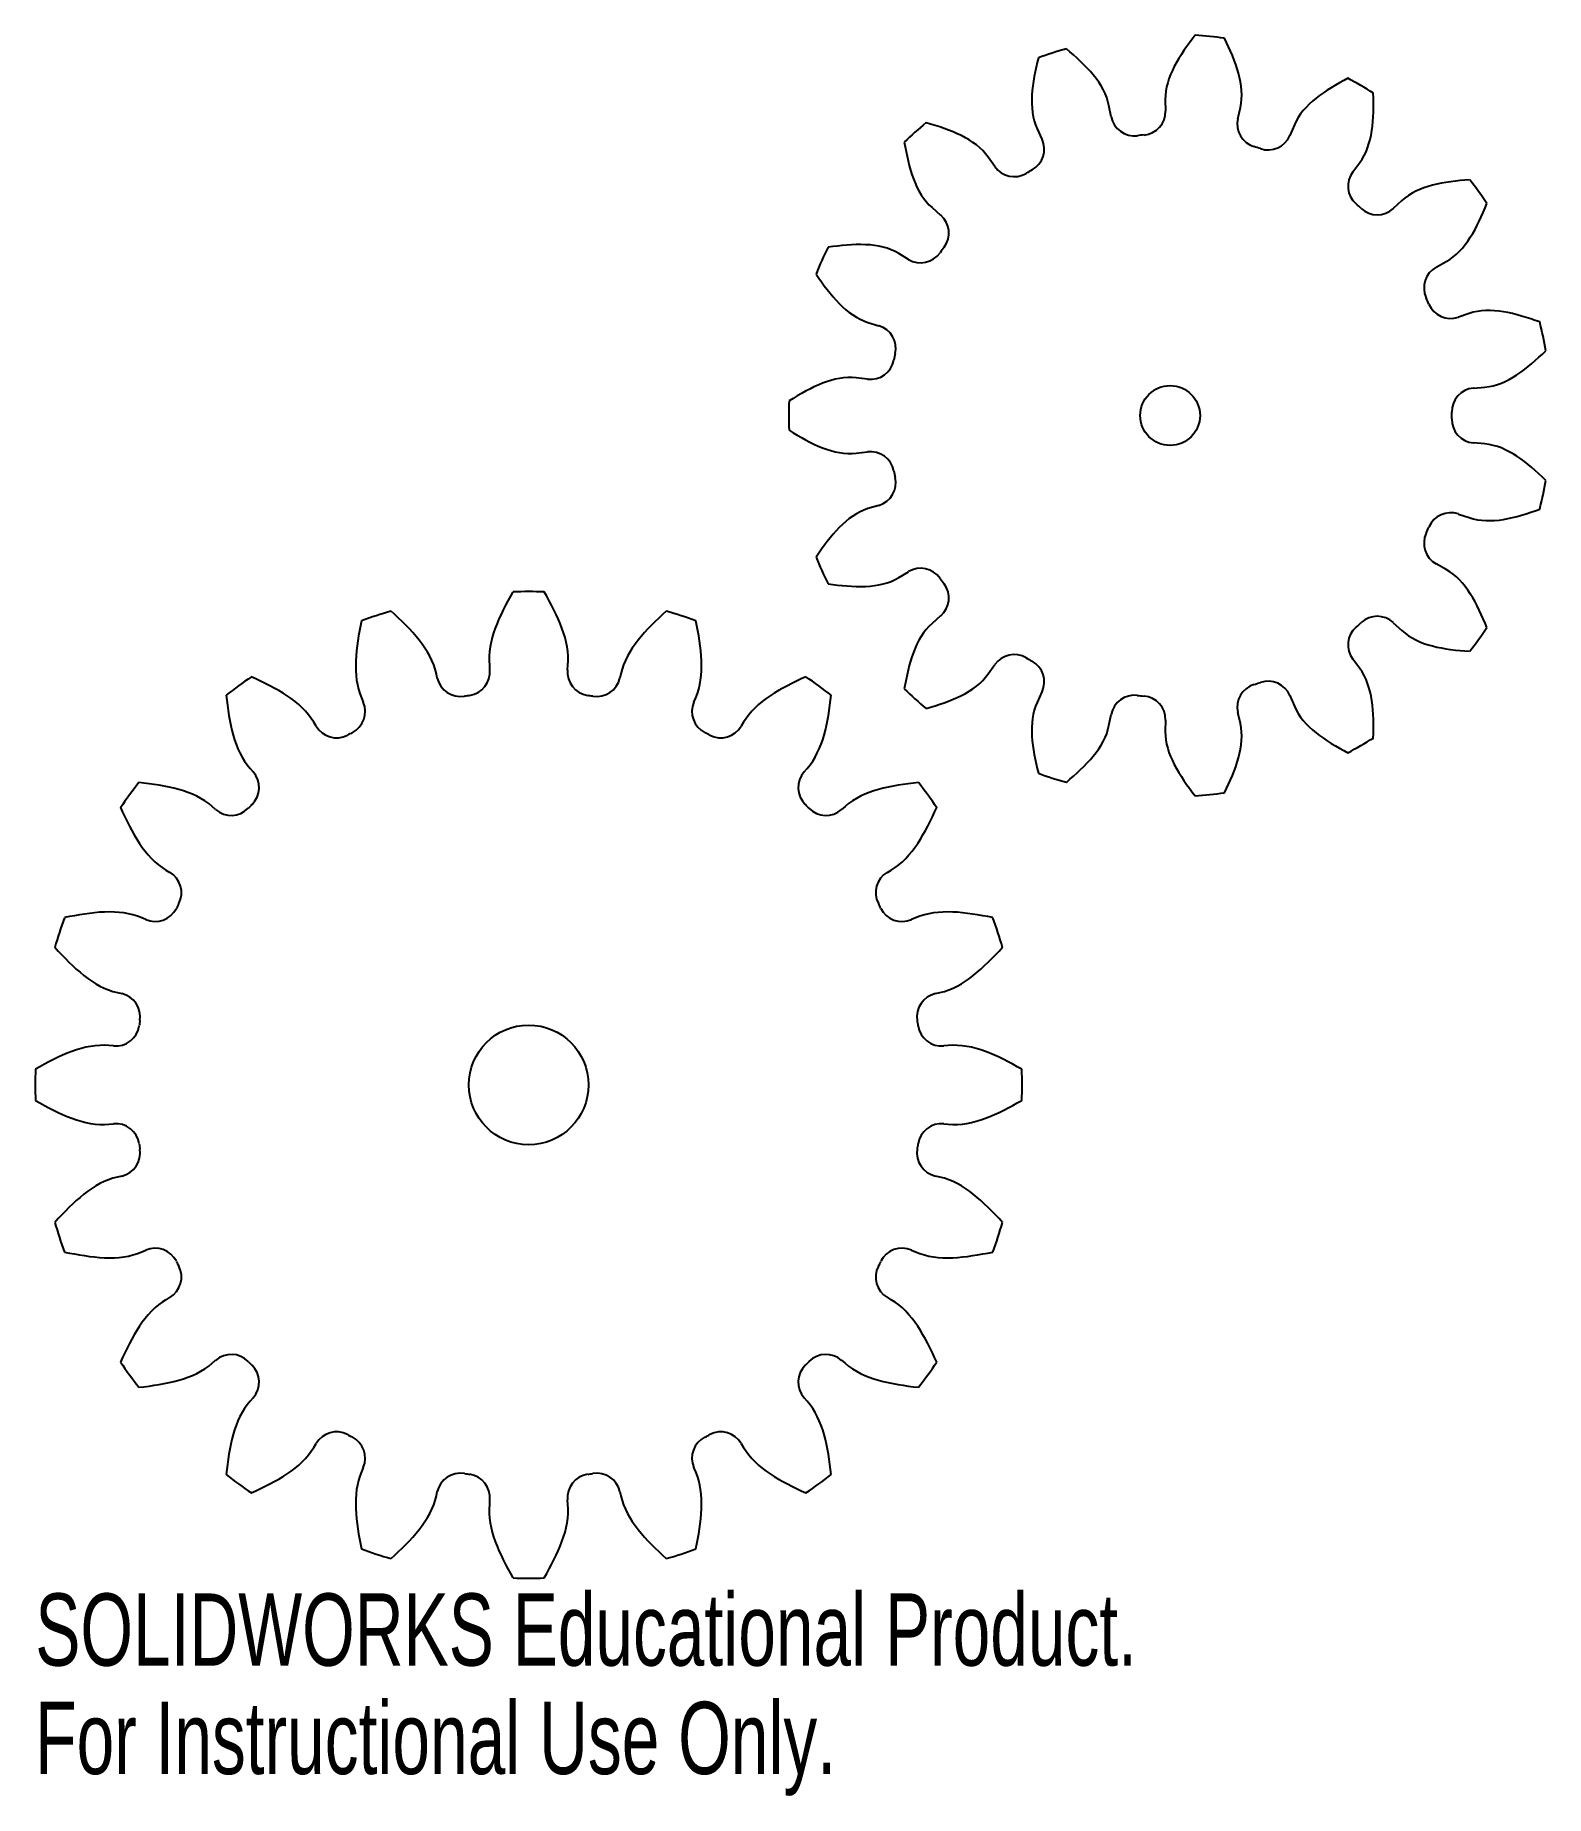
# Model space of a CAD drawing. Header units: millimetres. Extents: x -90 to 11, y -106 to 11.
import ezdxf

# ---------------------------------------------------------------- set-up
doc = ezdxf.new("R2010")
doc.units = ezdxf.units.MM
doc.styles.add('SLDTEXTSTYLE0', font='TXT', dxfattribs={"width": 0.7})

msp = doc.modelspace()

# ---------------------------------------------------------------- linework, layer by layer
at = {"color": 7, "linetype": 'Continuous', "lineweight": 25}
for p, q in [((-14.1, 7.09), (-14.09, 6.32)), ((-17.72, 5.94), (-17.87, 6.69)), ((-9.25, 5.81), (-9.08, 6.56)), ((-22.67, 5.13), (-22.35, 4.44)), ((-5.47, 5.39), (-5.77, 4.68)), ((-25.51, 2.61), (-25.95, 3.24)), ((-1.56, 2.25), (-1.1, 2.87)), ((1.72, 0.33), (1.15, -0.19)), ((-29.7, -0.14), (-29.13, -0.65)), ((-31.27, -3.6), (-31.93, -3.21)), ((4.01, -4.13), (4.68, -3.75)), ((-33.99, -7.82), (-33.25, -8.04)), ((6.23, -7.22), (5.5, -7.47)), ((-34.01, -11.62), (-34.77, -11.53)), ((6.51, -12.22), (7.28, -12.15)), ((-34.77, -16.57), (-34.01, -16.48)), ((7.28, -15.95), (6.51, -15.88)), ((-33.25, -20.06), (-33.99, -20.28)), ((5.5, -20.64), (6.23, -20.88)), ((-31.93, -24.89), (-31.27, -24.5)), ((4.68, -24.35), (4.01, -23.97)), ((-29.13, -27.46), (-29.7, -27.96)), ((1.15, -27.91), (1.72, -28.43)), ((-1.1, -30.97), (-1.56, -30.35)), ((-62.79, -31.61), (-62.85, -31.32)), ((-59.31, -30.76), (-59.29, -31.06)), ((-54.08, -31.06), (-54.05, -30.76)), ((-50.51, -31.32), (-50.58, -31.61)), ((-25.95, -31.34), (-25.51, -30.71)), ((-67.86, -32.94), (-67.74, -33.22)), ((-45.63, -33.22), (-45.51, -32.94)), ((-22.35, -32.54), (-22.67, -33.24)), ((-5.77, -32.78), (-5.47, -33.49)), ((-17.87, -34.79), (-17.72, -34.04)), ((-9.08, -34.66), (-9.25, -33.91)), ((-70.9, -34.83), (-71.05, -34.57)), ((-42.31, -34.57), (-42.47, -34.83)), ((-14.09, -34.42), (-14.1, -35.19)), ((-75.31, -37.66), (-75.11, -37.89)), ((-38.26, -37.89), (-38.06, -37.66)), ((-77.62, -40.4), (-77.84, -40.2)), ((-35.52, -40.2), (-35.75, -40.4)), ((-80.94, -44.46), (-80.68, -44.61)), ((-32.69, -44.61), (-32.43, -44.46)), ((-82.29, -47.77), (-82.56, -47.65)), ((-30.8, -47.65), (-31.08, -47.77)), ((-84.19, -52.65), (-83.9, -52.72)), ((-29.47, -52.72), (-29.18, -52.65)), ((-84.45, -56.22), (-84.75, -56.2)), ((-28.62, -56.2), (-28.91, -56.22)), ((-84.75, -61.46), (-84.45, -61.43)), ((-28.91, -61.43), (-28.62, -61.46)), ((-83.9, -64.93), (-84.19, -65)), ((-29.18, -65), (-29.47, -64.93)), ((-82.56, -70), (-82.29, -69.88)), ((-31.08, -69.88), (-30.8, -70)), ((-80.68, -73.04), (-80.94, -73.2)), ((-32.43, -73.2), (-32.69, -73.04)), ((-77.84, -77.45), (-77.62, -77.25)), ((-35.75, -77.25), (-35.52, -77.45)), ((-75.11, -79.76), (-75.31, -79.99)), ((-38.06, -79.99), (-38.26, -79.76)), ((-71.05, -83.08), (-70.9, -82.82)), ((-42.47, -82.82), (-42.31, -83.08)), ((-67.74, -84.43), (-67.86, -84.71)), ((-45.51, -84.71), (-45.63, -84.43)), ((-62.85, -86.33), (-62.79, -86.04)), ((-59.29, -86.59), (-59.31, -86.89)), ((-54.05, -86.89), (-54.08, -86.59)), ((-50.58, -86.04), (-50.51, -86.33))]:
    msp.add_line(p, q, dxfattribs=at)
for centre, radius in [((-13.78, -14.05), 2), ((-56.68, -58.83), 4)]:
    msp.add_circle(centre, radius, dxfattribs=at)
for centre, radius, start, end in [((-13.78, -14.05), 25.5, 81.7877, 86.2123), ((-13.78, -14.05), 25.5, 105.7877, 110.2123), ((-13.78, -14.05), 25.5, 57.7877, 62.2123), ((-16.16, 6.25), 1.59, 191.1755, 276.6898), ((-15.67, 6.3), 1.59, 275.3102, 0.8245), ((-13.78, -14.05), 25.5, 129.7877, 134.2123), ((-13.78, -14.05), 18.85, 95.3102, 96.6898), ((-7.7, 5.46), 1.59, 167.1755, 252.6898), ((-23.79, 3.77), 1.59, 299.3102, 24.8245), ((-13.78, -14.05), 18.85, 71.3102, 72.6898), ((-7.23, 5.31), 1.59, 251.3102, 336.8245), ((-24.21, 3.52), 1.59, 215.1755, 300.6898), ((-13.78, -14.05), 18.85, 119.3102, 120.6898), ((-0.29, 1.3), 1.59, 143.1755, 228.6898), ((-13.78, -14.05), 25.5, 33.7877, 38.2123), ((-13.78, -14.05), 18.85, 47.3102, 48.6898), ((-30.17, -1.84), 1.59, 323.3102, 48.8245), ((0.07, 0.97), 1.59, 227.3102, 312.8245), ((-13.78, -14.05), 25.5, 153.7877, 158.2123), ((-30.46, -2.24), 1.59, 239.1755, 324.6898), ((-13.78, -14.05), 18.85, 143.3102, 144.6898), ((4.79, -5.51), 1.59, 119.1755, 204.6898), ((-13.78, -14.05), 18.85, 23.3102, 24.6898), ((4.99, -5.96), 1.59, 203.3102, 288.8245), ((-33.72, -9.56), 1.59, 347.3102, 72.8245), ((-13.78, -14.05), 25.5, 9.7877, 14.2123), ((-33.82, -10.04), 1.59, 263.1755, 348.6898), ((-13.78, -14.05), 18.85, 167.3102, 168.6898), ((6.65, -13.8), 1.59, 95.1755, 180.6898), ((-13.78, -14.05), 25.5, 177.7877, 182.2123), ((-13.78, -14.05), 18.85, 359.3102, 0.6898), ((6.65, -14.3), 1.59, 179.3102, 264.8245), ((-33.82, -18.06), 1.59, 11.3102, 96.8245), ((-33.72, -18.54), 1.59, 287.1755, 12.6898), ((-13.78, -14.05), 18.85, 191.3102, 192.6898), ((-13.78, -14.05), 25.5, 345.7877, 350.2123), ((4.99, -22.14), 1.59, 71.1755, 156.6898), ((4.79, -22.59), 1.59, 155.3102, 240.8245), ((-13.78, -14.05), 18.85, 335.3102, 336.6898), ((-13.78, -14.05), 25.5, 201.7877, 206.2123), ((-30.46, -25.86), 1.59, 35.3102, 120.8245), ((-56.68, -58.83), 33, 88.1903, 91.8097), ((-13.78, -14.05), 18.85, 215.3102, 216.6898), ((-30.17, -26.26), 1.59, 311.1755, 36.6898), ((-56.68, -58.83), 33, 106.1903, 109.8097), ((-56.68, -58.83), 33, 70.1903, 73.8097), ((-0.29, -29.4), 1.59, 131.3102, 216.8245), ((-13.78, -14.05), 18.85, 311.3102, 312.6898), ((0.07, -29.07), 1.59, 47.1755, 132.6898), ((-13.78, -14.05), 25.5, 321.7877, 326.2123), ((-24.21, -31.63), 1.59, 59.3102, 144.8245), ((-13.78, -14.05), 18.85, 239.3102, 240.6898), ((-23.79, -31.87), 1.59, 335.1755, 60.6898), ((-56.68, -58.83), 33, 124.1903, 127.8097), ((-61.24, -31.26), 1.59, 192.6748, 279.3882), ((-60.87, -31.2), 1.59, 278.6118, 5.3252), ((-52.5, -31.2), 1.59, 174.6748, 261.3882), ((-52.13, -31.26), 1.59, 260.6118, 347.3252), ((-56.68, -58.83), 33, 52.1903, 55.8097), ((-56.68, -58.83), 26.35, 98.6118, 99.3882), ((-56.68, -58.83), 26.35, 80.6118, 81.3882), ((-13.78, -14.05), 25.5, 225.7877, 230.2123), ((-16.16, -34.35), 1.59, 83.3102, 168.8245), ((-13.78, -14.05), 18.85, 263.3102, 264.6898), ((-15.67, -34.4), 1.59, 359.1755, 84.6898), ((-7.7, -33.56), 1.59, 107.3102, 192.8245), ((-13.78, -14.05), 18.85, 287.3102, 288.6898), ((-7.23, -33.41), 1.59, 23.1755, 108.6898), ((-69.2, -33.85), 1.59, 296.6118, 23.3252), ((-44.17, -33.85), 1.59, 156.6748, 243.3882), ((-69.53, -34.02), 1.59, 210.6748, 297.3882), ((-56.68, -58.83), 26.35, 116.6118, 117.3882), ((-56.68, -58.83), 26.35, 62.6118, 63.3882), ((-43.83, -34.02), 1.59, 242.6118, 329.3252), ((-13.78, -14.05), 25.5, 297.7877, 302.2123), ((-56.68, -58.83), 33, 142.1903, 145.8097), ((-76.3, -38.94), 1.59, 314.6118, 41.3252), ((-37.06, -38.94), 1.59, 138.6748, 225.3882), ((-56.68, -58.83), 33, 34.1903, 37.8097), ((-13.78, -14.05), 25.5, 249.7877, 254.2123), ((-13.78, -14.05), 25.5, 273.7877, 278.2123), ((-76.57, -39.21), 1.59, 228.6748, 315.3882), ((-56.68, -58.83), 26.35, 134.6118, 135.3882), ((-56.68, -58.83), 26.35, 44.6118, 45.3882), ((-36.8, -39.21), 1.59, 224.6118, 311.3252), ((-81.49, -45.97), 1.59, 332.6118, 59.3252), ((-31.88, -45.97), 1.59, 120.6748, 207.3882), ((-81.66, -46.31), 1.59, 246.6748, 333.3882), ((-56.68, -58.83), 26.35, 152.6118, 153.3882), ((-56.68, -58.83), 26.35, 26.6118, 27.3882), ((-31.71, -46.31), 1.59, 206.6118, 293.3252), ((-56.68, -58.83), 33, 160.1903, 163.8097), ((-56.68, -58.83), 33, 16.1903, 19.8097), ((-84.25, -54.27), 1.59, 350.6118, 77.3252), ((-29.12, -54.27), 1.59, 102.6748, 189.3882), ((-84.3, -54.64), 1.59, 264.6748, 351.3882), ((-56.68, -58.83), 26.35, 170.6118, 171.3882), ((-56.68, -58.83), 26.35, 8.6118, 9.3882), ((-29.06, -54.64), 1.59, 188.6118, 275.3252), ((-56.68, -58.83), 33, 178.1903, 181.8097), ((-56.68, -58.83), 33, 358.1903, 1.8097), ((-84.3, -63.01), 1.59, 8.6118, 95.3252), ((-29.06, -63.01), 1.59, 84.6748, 171.3882), ((-84.25, -63.38), 1.59, 282.6748, 9.3882), ((-56.68, -58.83), 26.35, 188.6118, 189.3882), ((-29.12, -63.38), 1.59, 170.6118, 257.3252), ((-56.68, -58.83), 26.35, 350.6118, 351.3882), ((-56.68, -58.83), 33, 196.1903, 199.8097), ((-56.68, -58.83), 33, 340.1903, 343.8097), ((-81.66, -71.34), 1.59, 26.6118, 113.3252), ((-56.68, -58.83), 26.35, 206.6118, 207.3882), ((-56.68, -58.83), 26.35, 332.6118, 333.3882), ((-31.71, -71.34), 1.59, 66.6748, 153.3882), ((-81.49, -71.68), 1.59, 300.6748, 27.3882), ((-31.88, -71.68), 1.59, 152.6118, 239.3252), ((-56.68, -58.83), 33, 214.1903, 217.8097), ((-76.57, -78.45), 1.59, 44.6118, 131.3252), ((-56.68, -58.83), 26.35, 224.6118, 225.3882), ((-76.3, -78.71), 1.59, 318.6748, 45.3882), ((-37.06, -78.71), 1.59, 134.6118, 221.3252), ((-56.68, -58.83), 26.35, 314.6118, 315.3882), ((-36.8, -78.45), 1.59, 48.6748, 135.3882), ((-56.68, -58.83), 33, 322.1903, 325.8097), ((-69.53, -83.63), 1.59, 62.6118, 149.3252), ((-56.68, -58.83), 26.35, 242.6118, 243.3882), ((-69.2, -83.8), 1.59, 336.6748, 63.3882), ((-44.17, -83.8), 1.59, 116.6118, 203.3252), ((-56.68, -58.83), 26.35, 296.6118, 297.3882), ((-43.83, -83.63), 1.59, 30.6748, 117.3882), ((-61.24, -86.39), 1.59, 80.6118, 167.3252), ((-52.13, -86.39), 1.59, 12.6748, 99.3882), ((-56.68, -58.83), 33, 232.1903, 235.8097), ((-56.68, -58.83), 26.35, 260.6118, 261.3882), ((-60.87, -86.45), 1.59, 354.6748, 81.3882), ((-52.5, -86.45), 1.59, 98.6118, 185.3252), ((-56.68, -58.83), 26.35, 278.6118, 279.3882), ((-56.68, -58.83), 33, 304.1903, 307.8097), ((-56.68, -58.83), 33, 250.1903, 253.8097), ((-56.68, -58.83), 33, 286.1903, 289.8097), ((-56.68, -58.83), 33, 268.1903, 271.8097)]:
    msp.add_arc(centre, radius, start, end, dxfattribs=at)
for points in [[(-12.1, 11.39), (-13.14, 10.05), (-14.12, 8.6), (-14.1, 7.09)], [(-9.08, 6.56), (-8.74, 8.03), (-9.4, 9.66), (-10.14, 11.19)], [(-22.59, 9.88), (-23, 8.23), (-23.3, 6.5), (-22.67, 5.13)], [(-17.87, 6.69), (-18.16, 8.17), (-19.42, 9.39), (-20.72, 10.49)], [(-1.89, 8.51), (-3.39, 7.71), (-4.88, 6.78), (-5.47, 5.39)], [(-1.1, 2.87), (-0.2, 4.07), (-0.14, 5.83), (-0.19, 7.52)], [(-25.95, 3.24), (-26.82, 4.47), (-28.47, 5.07), (-30.1, 5.54)], [(-31.56, 4.23), (-31.26, 2.56), (-30.84, 0.85), (-29.7, -0.14)], [(6.25, 1.72), (4.56, 1.6), (2.82, 1.35), (1.72, 0.33)], [(4.68, -3.75), (6, -3.02), (6.77, -1.44), (7.41, 0.13)], [(-31.93, -3.21), (-33.23, -2.43), (-34.98, -2.56), (-36.66, -2.79)], [(-37.46, -4.59), (-36.51, -5.99), (-35.43, -7.37), (-33.99, -7.82)], [(10.94, -7.79), (9.34, -7.22), (7.65, -6.73), (6.23, -7.22)], [(7.28, -12.15), (8.78, -12.02), (10.12, -10.89), (11.35, -9.72)], [(-34.77, -11.53), (-36.27, -11.35), (-37.82, -12.17), (-39.26, -13.07)], [(-39.26, -15.03), (-37.82, -15.93), (-36.27, -16.75), (-34.77, -16.57)], [(11.35, -18.39), (10.12, -17.21), (8.78, -16.08), (7.28, -15.95)], [(-33.99, -20.28), (-35.43, -20.73), (-36.51, -22.11), (-37.46, -23.52)], [(6.23, -20.88), (7.65, -21.37), (9.34, -20.89), (10.94, -20.31)], [(7.41, -28.23), (6.77, -26.66), (6, -25.08), (4.68, -24.35)], [(-57.73, -25.84), (-58.63, -27.43), (-59.47, -29.11), (-59.31, -30.76)], [(-54.05, -30.76), (-53.9, -29.11), (-54.74, -27.43), (-55.64, -25.84)], [(-36.66, -25.31), (-34.98, -25.54), (-33.23, -25.67), (-31.93, -24.89)], [(-67.87, -27.78), (-68.23, -29.57), (-68.51, -31.42), (-67.86, -32.94)], [(-62.85, -31.32), (-63.22, -29.7), (-64.54, -28.37), (-65.88, -27.13)], [(-47.48, -27.13), (-48.83, -28.37), (-50.15, -29.7), (-50.51, -31.32)], [(-45.51, -32.94), (-44.85, -31.42), (-45.13, -29.57), (-45.5, -27.78)], [(-29.7, -27.96), (-30.84, -28.96), (-31.26, -30.66), (-31.56, -32.33)], [(1.72, -28.43), (2.82, -29.46), (4.56, -29.7), (6.25, -29.82)], [(-71.05, -34.57), (-71.9, -33.15), (-73.56, -32.29), (-75.23, -31.53)], [(-38.14, -31.53), (-39.8, -32.29), (-41.47, -33.15), (-42.31, -34.57)], [(-30.1, -33.65), (-28.47, -33.17), (-26.82, -32.57), (-25.95, -31.34)], [(-0.19, -35.63), (-0.14, -33.93), (-0.2, -32.18), (-1.1, -30.97)], [(-76.91, -32.75), (-76.71, -34.57), (-76.4, -36.42), (-75.31, -37.66)], [(-38.06, -37.66), (-36.96, -36.42), (-36.66, -34.57), (-36.45, -32.75)], [(-22.67, -33.24), (-23.3, -34.6), (-23, -36.33), (-22.59, -37.98)], [(-5.47, -33.49), (-4.88, -34.88), (-3.39, -35.81), (-1.89, -36.61)], [(-20.72, -38.59), (-19.42, -37.49), (-18.16, -36.27), (-17.87, -34.79)], [(-14.1, -35.19), (-14.12, -36.7), (-13.14, -38.15), (-12.1, -39.49)], [(-10.14, -39.29), (-9.4, -37.76), (-8.74, -36.13), (-9.08, -34.66)], [(-77.84, -40.2), (-79.09, -39.11), (-80.94, -38.8), (-82.75, -38.6)], [(-30.61, -38.6), (-32.43, -38.8), (-34.28, -39.11), (-35.52, -40.2)], [(-83.98, -40.28), (-83.22, -41.94), (-82.36, -43.61), (-80.94, -44.46)], [(-32.43, -44.46), (-31.01, -43.61), (-30.14, -41.94), (-29.39, -40.28)], [(-82.56, -47.65), (-84.08, -47), (-85.94, -47.28), (-87.73, -47.64)], [(-25.64, -47.64), (-27.43, -47.28), (-29.28, -47), (-30.8, -47.65)], [(-88.37, -49.62), (-87.14, -50.97), (-85.81, -52.29), (-84.19, -52.65)], [(-29.18, -52.65), (-27.56, -52.29), (-26.23, -50.97), (-24.99, -49.62)], [(-84.75, -56.2), (-86.4, -56.04), (-88.08, -56.88), (-89.67, -57.78)], [(-23.7, -57.78), (-25.29, -56.88), (-26.97, -56.04), (-28.62, -56.2)], [(-89.67, -59.87), (-88.08, -60.77), (-86.4, -61.61), (-84.75, -61.46)], [(-28.62, -61.46), (-26.97, -61.61), (-25.29, -60.77), (-23.7, -59.87)], [(-84.19, -65), (-85.81, -65.36), (-87.14, -66.68), (-88.37, -68.03)], [(-24.99, -68.03), (-26.23, -66.68), (-27.56, -65.36), (-29.18, -65)], [(-87.73, -70.01), (-85.94, -70.37), (-84.08, -70.66), (-82.56, -70)], [(-30.8, -70), (-29.28, -70.66), (-27.43, -70.37), (-25.64, -70.01)], [(-80.94, -73.2), (-82.36, -74.04), (-83.22, -75.71), (-83.98, -77.37)], [(-29.39, -77.37), (-30.14, -75.71), (-31.01, -74.04), (-32.43, -73.2)], [(-82.75, -79.06), (-80.94, -78.85), (-79.09, -78.54), (-77.84, -77.45)], [(-35.52, -77.45), (-34.28, -78.54), (-32.43, -78.85), (-30.61, -79.06)], [(-75.31, -79.99), (-76.4, -81.23), (-76.71, -83.08), (-76.91, -84.9)], [(-36.45, -84.9), (-36.66, -83.08), (-36.96, -81.23), (-38.06, -79.99)], [(-75.23, -86.12), (-73.56, -85.37), (-71.9, -84.5), (-71.05, -83.08)], [(-42.31, -83.08), (-41.47, -84.5), (-39.8, -85.37), (-38.14, -86.12)], [(-67.86, -84.71), (-68.51, -86.23), (-68.23, -88.08), (-67.87, -89.87)], [(-45.5, -89.87), (-45.13, -88.08), (-44.85, -86.23), (-45.51, -84.71)], [(-65.88, -90.52), (-64.54, -89.28), (-63.22, -87.95), (-62.85, -86.33)], [(-59.31, -86.89), (-59.47, -88.54), (-58.63, -90.22), (-57.73, -91.81)], [(-55.64, -91.81), (-54.74, -90.22), (-53.9, -88.54), (-54.05, -86.89)], [(-50.51, -86.33), (-50.15, -87.95), (-48.83, -89.28), (-47.48, -90.52)]]:
    msp.add_open_spline(points, degree=3, dxfattribs=at)

# ---------------------------------------------------------------- texts
at = {"color": 7, "linetype": 'Continuous', "char_height": 4.8336, "attachment_point": 1, "style": 'SLDTEXTSTYLE0'}
for s, insert in [('SOLIDWORKS Educational Product.', (-89.68, -92.85)), ('For Instructional Use Only.', (-89.68, -100.1))]:
    msp.add_mtext(s, dxfattribs=dict(at, insert=insert))

doc.saveas('drawing.dxf')
